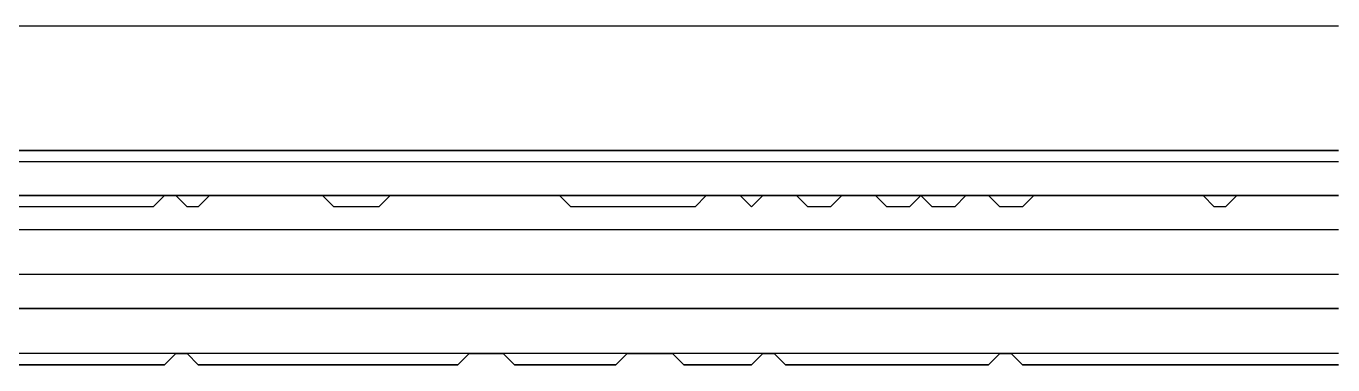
# Model space of a CAD drawing. Header units: metres. Extents: x 61 to 947, y 23 to 655.
# Drawn here: x 607.8 to 723.5, y 357 to 387 of the extents above; entities that cross this region are included whole.
import ezdxf

# ---------------------------------------------------------------- set-up
doc = ezdxf.new("R2010")
doc.units = ezdxf.units.M

msp = doc.modelspace()

# ---------------------------------------------------------------- linework, layer by layer
for points in [[(724, 387, 0), (723, 387, 0), (722, 387, 0), (721, 387, 0), (720, 387, 0), (719, 387, 0), (718, 387, 0), (717, 387, 0), (716, 387, 0), (715, 387, 0), (714, 387, 0), (713, 387, 0), (712, 387, 0), (711, 387, 0), (710, 387, 0), (709, 387, 0), (708, 387, 0), (707, 387, 0), (706, 387, 0), (705, 387, 0), (704, 387, 0), (703, 387, 0), (702, 387, 0), (701, 387, 0), (700, 387, 0), (699, 387, 0), (698, 387, 0), (697, 387, 0), (696, 387, 0), (695, 387, 0), (694, 387, 0), (693, 387, 0), (692, 387, 0), (691, 387, 0), (690, 387, 0), (689, 387, 0), (688, 387, 0), (687, 387, 0), (686, 387, 0), (685, 387, 0), (684, 387, 0), (683, 387, 0), (682, 387, 0), (681, 387, 0), (680, 387, 0), (679, 387, 0), (678, 387, 0), (677, 387, 0), (676, 387, 0), (675, 387, 0), (674, 387, 0), (673, 387, 0), (672, 387, 0), (671, 387, 0), (670, 387, 0), (669, 387, 0), (668, 387, 0), (667, 387, 0), (666, 387, 0), (665, 387, 0), (664, 387, 0), (663, 387, 0), (662, 387, 0), (661, 387, 0), (660, 387, 0), (659, 387, 0), (658, 387, 0), (657, 387, 0), (656, 387, 0), (655, 387, 0), (654, 387, 0), (653, 387, 0), (652, 387, 0), (651, 387, 0), (650, 387, 0), (649, 387, 0), (648, 387, 0), (647, 387, 0), (646, 387, 0), (645, 387, 0), (644, 387, 0), (643, 387, 0), (642, 387, 0), (641, 387, 0), (640, 387, 0), (639, 387, 0), (638, 387, 0), (637, 387, 0), (636, 387, 0), (635, 387, 0), (634, 387, 0), (633, 387, 0), (632, 387, 0), (631, 387, 0), (630, 387, 0), (629, 387, 0), (628, 387, 0), (627, 387, 0), (626, 387, 0), (625, 387, 0), (624, 387, 0), (623, 387, 0), (622, 387, 0), (621, 387, 0), (620, 387, 0), (619, 387, 0), (618, 387, 0), (617, 387, 0), (616, 387, 0), (615, 387, 0), (614, 387, 0), (613, 387, 0), (612, 387, 0), (611, 387, 0), (610, 387, 0), (609, 387, 0), (608, 387, 0), (607, 387, 0)], [(607, 375, 0), (608, 375, 0), (609, 375, 0), (610, 375, 0), (611, 375, 0), (612, 375, 0), (613, 375, 0), (614, 375, 0), (615, 375, 0), (616, 375, 0), (617, 375, 0), (618, 375, 0), (619, 375, 0), (620, 375, 0), (621, 375, 0), (622, 375, 0), (623, 375, 0), (624, 375, 0), (625, 375, 0), (626, 375, 0), (627, 375, 0), (628, 375, 0), (629, 375, 0), (630, 375, 0), (631, 375, 0), (632, 375, 0), (633, 375, 0), (634, 375, 0), (635, 375, 0), (636, 375, 0), (637, 375, 0), (638, 375, 0), (639, 375, 0), (640, 375, 0), (641, 375, 0), (642, 375, 0), (643, 375, 0), (644, 375, 0), (645, 375, 0), (646, 375, 0), (647, 375, 0), (648, 375, 0), (649, 375, 0), (650, 375, 0), (651, 375, 0), (652, 375, 0), (653, 375, 0), (654, 375, 0), (655, 375, 0), (656, 375, 0), (657, 375, 0), (658, 375, 0), (659, 375, 0), (660, 375, 0), (661, 375, 0), (662, 375, 0), (663, 375, 0), (664, 375, 0), (665, 375, 0), (666, 375, 0), (667, 375, 0), (668, 375, 0), (669, 375, 0), (670, 375, 0), (671, 375, 0), (672, 375, 0), (673, 375, 0), (674, 375, 0), (675, 375, 0), (676, 375, 0), (677, 375, 0), (678, 375, 0), (679, 375, 0), (680, 375, 0), (681, 375, 0), (682, 375, 0), (683, 375, 0), (684, 375, 0), (685, 375, 0), (686, 375, 0), (687, 375, 0), (688, 375, 0), (689, 375, 0), (690, 375, 0), (691, 375, 0), (692, 375, 0), (693, 375, 0), (694, 375, 0), (695, 375, 0), (696, 375, 0), (697, 375, 0), (698, 375, 0), (699, 375, 0), (700, 375, 0), (701, 375, 0), (702, 375, 0), (703, 375, 0), (704, 375, 0), (705, 375, 0), (706, 375, 0), (707, 375, 0), (708, 375, 0), (709, 375, 0), (710, 375, 0), (711, 375, 0), (712, 375, 0), (713, 375, 0), (714, 375, 0), (715, 375, 0), (716, 375, 0), (717, 375, 0), (718, 375, 0), (719, 375, 0), (720, 375, 0), (721, 375, 0), (722, 375, 0), (723, 375, 0), (724, 375, 0)], [(724, 372, 0), (723, 372, 0), (722, 372, 0), (721, 372, 0), (720, 372, 0), (719, 372, 0), (718, 372, 0), (717, 372, 0), (716, 372, 0), (715, 372, 0), (714, 371, 0), (713, 371, 0), (712, 372, 0), (711, 372, 0), (710, 372, 0), (709, 372, 0), (708, 372, 0), (707, 372, 0), (706, 372, 0), (705, 372, 0), (704, 372, 0), (703, 372, 0), (702, 372, 0), (701, 372, 0), (700, 372, 0), (699, 372, 0), (698, 372, 0), (697, 372, 0), (696, 371, 0), (695, 371, 0), (694, 371, 0), (693, 372, 0), (692, 372, 0), (691, 372, 0), (690, 371, 0), (689, 371, 0), (688, 371, 0), (687, 372, 0), (686, 371, 0), (685, 371, 0), (684, 371, 0), (683, 372, 0), (682, 372, 0), (681, 372, 0), (680, 372, 0), (679, 371, 0), (678, 371, 0), (677, 371, 0), (676, 372, 0), (675, 372, 0), (674, 372, 0), (673, 372, 0), (672, 371, 0), (671, 372, 0), (670, 372, 0), (669, 372, 0), (668, 372, 0), (667, 371, 0), (666, 371, 0), (665, 371, 0), (664, 371, 0), (663, 371, 0), (662, 371, 0), (661, 371, 0), (660, 371, 0), (659, 371, 0), (658, 371, 0), (657, 371, 0), (656, 371, 0), (655, 372, 0), (654, 372, 0), (653, 372, 0), (652, 372, 0), (651, 372, 0), (650, 372, 0), (649, 372, 0), (648, 372, 0), (647, 372, 0), (646, 372, 0), (645, 372, 0), (644, 372, 0), (643, 372, 0), (642, 372, 0), (641, 372, 0), (640, 372, 0), (639, 371, 0), (638, 371, 0), (637, 371, 0), (636, 371, 0), (635, 371, 0), (634, 372, 0), (633, 372, 0), (632, 372, 0), (631, 372, 0), (630, 372, 0), (629, 372, 0), (628, 372, 0), (627, 372, 0), (626, 372, 0), (625, 372, 0), (624, 372, 0), (623, 371, 0), (622, 371, 0), (621, 372, 0), (620, 372, 0), (619, 371, 0), (618, 371, 0), (617, 371, 0), (616, 371, 0), (615, 371, 0), (614, 371, 0), (613, 371, 0), (612, 371, 0), (611, 371, 0), (610, 371, 0), (609, 371, 0), (608, 371, 0), (607, 371, 0)], [(607, 369, 0), (608, 369, 0), (609, 369, 0), (610, 369, 0), (611, 369, 0), (612, 369, 0), (613, 369, 0), (614, 369, 0), (615, 369, 0), (616, 369, 0), (617, 369, 0), (618, 369, 0), (619, 369, 0), (620, 369, 0), (621, 369, 0), (622, 369, 0), (623, 369, 0), (624, 369, 0), (625, 369, 0), (626, 369, 0), (627, 369, 0), (628, 369, 0), (629, 369, 0), (630, 369, 0), (631, 369, 0), (632, 369, 0), (633, 369, 0), (634, 369, 0), (635, 369, 0), (636, 369, 0), (637, 369, 0), (638, 369, 0), (639, 369, 0), (640, 369, 0), (641, 369, 0), (642, 369, 0), (643, 369, 0), (644, 369, 0), (645, 369, 0), (646, 369, 0), (647, 369, 0), (648, 369, 0), (649, 369, 0), (650, 369, 0), (651, 369, 0), (652, 369, 0), (653, 369, 0), (654, 369, 0), (655, 369, 0), (656, 369, 0), (657, 369, 0), (658, 369, 0), (659, 369, 0), (660, 369, 0), (661, 369, 0), (662, 369, 0), (663, 369, 0), (664, 369, 0), (665, 369, 0), (666, 369, 0), (667, 369, 0), (668, 369, 0), (669, 369, 0), (670, 369, 0), (671, 369, 0), (672, 369, 0), (673, 369, 0), (674, 369, 0), (675, 369, 0), (676, 369, 0), (677, 369, 0), (678, 369, 0), (679, 369, 0), (680, 369, 0), (681, 369, 0), (682, 369, 0), (683, 369, 0), (684, 369, 0), (685, 369, 0), (686, 369, 0), (687, 369, 0), (688, 369, 0), (689, 369, 0), (690, 369, 0), (691, 369, 0), (692, 369, 0), (693, 369, 0), (694, 369, 0), (695, 369, 0), (696, 369, 0), (697, 369, 0), (698, 369, 0), (699, 369, 0), (700, 369, 0), (701, 369, 0), (702, 369, 0), (703, 369, 0), (704, 369, 0), (705, 369, 0), (706, 369, 0), (707, 369, 0), (708, 369, 0), (709, 369, 0), (710, 369, 0), (711, 369, 0), (712, 369, 0), (713, 369, 0), (714, 369, 0), (715, 369, 0), (716, 369, 0), (717, 369, 0), (718, 369, 0), (719, 369, 0), (720, 369, 0), (721, 369, 0), (722, 369, 0), (723, 369, 0), (724, 369, 0)], [(724, 365, 0), (723, 365, 0), (722, 365, 0), (721, 365, 0), (720, 365, 0), (719, 365, 0), (718, 365, 0), (717, 365, 0), (716, 365, 0), (715, 365, 0), (714, 365, 0), (713, 365, 0), (712, 365, 0), (711, 365, 0), (710, 365, 0), (709, 365, 0), (708, 365, 0), (707, 365, 0), (706, 365, 0), (705, 365, 0), (704, 365, 0), (703, 365, 0), (702, 365, 0), (701, 365, 0), (700, 365, 0), (699, 365, 0), (698, 365, 0), (697, 365, 0), (696, 365, 0), (695, 365, 0), (694, 365, 0), (693, 365, 0), (692, 365, 0), (691, 365, 0), (690, 365, 0), (689, 365, 0), (688, 365, 0), (687, 365, 0), (686, 365, 0), (685, 365, 0), (684, 365, 0), (683, 365, 0), (682, 365, 0), (681, 365, 0), (680, 365, 0), (679, 365, 0), (678, 365, 0), (677, 365, 0), (676, 365, 0), (675, 365, 0), (674, 365, 0), (673, 365, 0), (672, 365, 0), (671, 365, 0), (670, 365, 0), (669, 365, 0), (668, 365, 0), (667, 365, 0), (666, 365, 0), (665, 365, 0), (664, 365, 0), (663, 365, 0), (662, 365, 0), (661, 365, 0), (660, 365, 0), (659, 365, 0), (658, 365, 0), (657, 365, 0), (656, 365, 0), (655, 365, 0), (654, 365, 0), (653, 365, 0), (652, 365, 0), (651, 365, 0), (650, 365, 0), (649, 365, 0), (648, 365, 0), (647, 365, 0), (646, 365, 0), (645, 365, 0), (644, 365, 0), (643, 365, 0), (642, 365, 0), (641, 365, 0), (640, 365, 0), (639, 365, 0), (638, 365, 0), (637, 365, 0), (636, 365, 0), (635, 365, 0), (634, 365, 0), (633, 365, 0), (632, 365, 0), (631, 365, 0), (630, 365, 0), (629, 365, 0), (628, 365, 0), (627, 365, 0), (626, 365, 0), (625, 365, 0), (624, 365, 0), (623, 365, 0), (622, 365, 0), (621, 365, 0), (620, 365, 0), (619, 365, 0), (618, 365, 0), (617, 365, 0), (616, 365, 0), (615, 365, 0), (614, 365, 0), (613, 365, 0), (612, 365, 0), (611, 365, 0), (610, 365, 0), (609, 365, 0), (608, 365, 0), (607, 365, 0)], [(607, 362, 0), (608, 362, 0), (609, 362, 0), (610, 362, 0), (611, 362, 0), (612, 362, 0), (613, 362, 0), (614, 362, 0), (615, 362, 0), (616, 362, 0), (617, 362, 0), (618, 362, 0), (619, 362, 0), (620, 362, 0), (621, 362, 0), (622, 362, 0), (623, 362, 0), (624, 362, 0), (625, 362, 0), (626, 362, 0), (627, 362, 0), (628, 362, 0), (629, 362, 0), (630, 362, 0), (631, 362, 0), (632, 362, 0), (633, 362, 0), (634, 362, 0), (635, 362, 0), (636, 362, 0), (637, 362, 0), (638, 362, 0), (639, 362, 0), (640, 362, 0), (641, 362, 0), (642, 362, 0), (643, 362, 0), (644, 362, 0), (645, 362, 0), (646, 362, 0), (647, 362, 0), (648, 362, 0), (649, 362, 0), (650, 362, 0), (651, 362, 0), (652, 362, 0), (653, 362, 0), (654, 362, 0), (655, 362, 0), (656, 362, 0), (657, 362, 0), (658, 362, 0), (659, 362, 0), (660, 362, 0), (661, 362, 0), (662, 362, 0), (663, 362, 0), (664, 362, 0), (665, 362, 0), (666, 362, 0), (667, 362, 0), (668, 362, 0), (669, 362, 0), (670, 362, 0), (671, 362, 0), (672, 362, 0), (673, 362, 0), (674, 362, 0), (675, 362, 0), (676, 362, 0), (677, 362, 0), (678, 362, 0), (679, 362, 0), (680, 362, 0), (681, 362, 0), (682, 362, 0), (683, 362, 0), (684, 362, 0), (685, 362, 0), (686, 362, 0), (687, 362, 0), (688, 362, 0), (689, 362, 0), (690, 362, 0), (691, 362, 0), (692, 362, 0), (693, 362, 0), (694, 362, 0), (695, 362, 0), (696, 362, 0), (697, 362, 0), (698, 362, 0), (699, 362, 0), (700, 362, 0), (701, 362, 0), (702, 362, 0), (703, 362, 0), (704, 362, 0), (705, 362, 0), (706, 362, 0), (707, 362, 0), (708, 362, 0), (709, 362, 0), (710, 362, 0), (711, 362, 0), (712, 362, 0), (713, 362, 0), (714, 362, 0), (715, 362, 0), (716, 362, 0), (717, 362, 0), (718, 362, 0), (719, 362, 0), (720, 362, 0), (721, 362, 0), (722, 362, 0), (723, 362, 0), (724, 362, 0)], [(724, 358, 0), (723, 358, 0), (722, 358, 0), (721, 358, 0), (720, 358, 0), (719, 358, 0), (718, 358, 0), (717, 358, 0), (716, 358, 0), (715, 358, 0), (714, 358, 0), (713, 358, 0), (712, 358, 0), (711, 358, 0), (710, 358, 0), (709, 358, 0), (708, 358, 0), (707, 358, 0), (706, 358, 0), (705, 358, 0), (704, 358, 0), (703, 358, 0), (702, 358, 0), (701, 358, 0), (700, 358, 0), (699, 358, 0), (698, 358, 0), (697, 358, 0), (696, 358, 0), (695, 358, 0), (694, 358, 0), (693, 358, 0), (692, 358, 0), (691, 358, 0), (690, 358, 0), (689, 358, 0), (688, 358, 0), (687, 358, 0), (686, 358, 0), (685, 358, 0), (684, 358, 0), (683, 358, 0), (682, 358, 0), (681, 358, 0), (680, 358, 0), (679, 358, 0), (678, 358, 0), (677, 358, 0), (676, 358, 0), (675, 358, 0), (674, 358, 0), (673, 358, 0), (672, 358, 0), (671, 358, 0), (670, 358, 0), (669, 358, 0), (668, 358, 0), (667, 358, 0), (666, 358, 0), (665, 358, 0), (664, 358, 0), (663, 358, 0), (662, 358, 0), (661, 358, 0), (660, 358, 0), (659, 358, 0), (658, 358, 0), (657, 358, 0), (656, 358, 0), (655, 358, 0), (654, 358, 0), (653, 358, 0), (652, 358, 0), (651, 358, 0), (650, 358, 0), (649, 358, 0), (648, 358, 0), (647, 358, 0), (646, 358, 0), (645, 358, 0), (644, 358, 0), (643, 358, 0), (642, 358, 0), (641, 358, 0), (640, 358, 0), (639, 358, 0), (638, 358, 0), (637, 358, 0), (636, 358, 0), (635, 358, 0), (634, 358, 0), (633, 358, 0), (632, 358, 0), (631, 358, 0), (630, 358, 0), (629, 358, 0), (628, 358, 0), (627, 358, 0), (626, 358, 0), (625, 358, 0), (624, 358, 0), (623, 358, 0), (622, 358, 0), (621, 358, 0), (620, 358, 0), (619, 358, 0), (618, 358, 0), (617, 358, 0), (616, 358, 0), (615, 358, 0), (614, 358, 0), (613, 358, 0), (612, 358, 0), (611, 358, 0), (610, 358, 0), (609, 358, 0), (608, 358, 0), (607, 358, 0)]]:
    msp.add_polyline3d(points)
at = {"layer": '1'}
for points in [[(724, 387, 0), (723, 387, 0), (722, 387, 0), (721, 387, 0), (720, 387, 0), (719, 387, 0), (718, 387, 0), (717, 387, 0), (716, 387, 0), (715, 387, 0), (714, 387, 0), (713, 387, 0), (712, 387, 0), (711, 387, 0), (710, 387, 0), (709, 387, 0), (708, 387, 0), (707, 387, 0), (706, 387, 0), (705, 387, 0), (704, 387, 0), (703, 387, 0), (702, 387, 0), (701, 387, 0), (700, 387, 0), (699, 387, 0), (698, 387, 0), (697, 387, 0), (696, 387, 0), (695, 387, 0), (694, 387, 0), (693, 387, 0), (692, 387, 0), (691, 387, 0), (690, 387, 0), (689, 387, 0), (688, 387, 0), (687, 387, 0), (686, 387, 0), (685, 387, 0), (684, 387, 0), (683, 387, 0), (682, 387, 0), (681, 387, 0), (680, 387, 0), (679, 387, 0), (678, 387, 0), (677, 387, 0), (676, 387, 0), (675, 387, 0), (674, 387, 0), (673, 387, 0), (672, 387, 0), (671, 387, 0), (670, 387, 0), (669, 387, 0), (668, 387, 0), (667, 387, 0), (666, 387, 0), (665, 387, 0), (664, 387, 0), (663, 387, 0), (662, 387, 0), (661, 387, 0), (660, 387, 0), (659, 387, 0), (658, 387, 0), (657, 387, 0), (656, 387, 0), (655, 387, 0), (654, 387, 0), (653, 387, 0), (652, 387, 0), (651, 387, 0), (650, 387, 0), (649, 387, 0), (648, 387, 0), (647, 387, 0), (646, 387, 0), (645, 387, 0), (644, 387, 0), (643, 387, 0), (642, 387, 0), (641, 387, 0), (640, 387, 0), (639, 387, 0), (638, 387, 0), (637, 387, 0), (636, 387, 0), (635, 387, 0), (634, 387, 0), (633, 387, 0), (632, 387, 0), (631, 387, 0), (630, 387, 0), (629, 387, 0), (628, 387, 0), (627, 387, 0), (626, 387, 0), (625, 387, 0), (624, 387, 0), (623, 387, 0), (622, 387, 0), (621, 387, 0), (620, 387, 0), (619, 387, 0), (618, 387, 0), (617, 387, 0), (616, 387, 0), (615, 387, 0), (614, 387, 0), (613, 387, 0), (612, 387, 0), (611, 387, 0), (610, 387, 0), (609, 387, 0), (608, 387, 0), (607, 387, 0)], [(724, 376, 0), (723, 376, 0), (722, 376, 0), (721, 376, 0), (720, 376, 0), (719, 376, 0), (718, 376, 0), (717, 376, 0), (716, 376, 0), (715, 376, 0), (714, 376, 0), (713, 376, 0), (712, 376, 0), (711, 376, 0), (710, 376, 0), (709, 376, 0), (708, 376, 0), (707, 376, 0), (706, 376, 0), (705, 376, 0), (704, 376, 0), (703, 376, 0), (702, 376, 0), (701, 376, 0), (700, 376, 0), (699, 376, 0), (698, 376, 0), (697, 376, 0), (696, 376, 0), (695, 376, 0), (694, 376, 0), (693, 376, 0), (692, 376, 0), (691, 376, 0), (690, 376, 0), (689, 376, 0), (688, 376, 0), (687, 376, 0), (686, 376, 0), (685, 376, 0), (684, 376, 0), (683, 376, 0), (682, 376, 0), (681, 376, 0), (680, 376, 0), (679, 376, 0), (678, 376, 0), (677, 376, 0), (676, 376, 0), (675, 376, 0), (674, 376, 0), (673, 376, 0), (672, 376, 0), (671, 376, 0), (670, 376, 0), (669, 376, 0), (668, 376, 0), (667, 376, 0), (666, 376, 0), (665, 376, 0), (664, 376, 0), (663, 376, 0), (662, 376, 0), (661, 376, 0), (660, 376, 0), (659, 376, 0), (658, 376, 0), (657, 376, 0), (656, 376, 0), (655, 376, 0), (654, 376, 0), (653, 376, 0), (652, 376, 0), (651, 376, 0), (650, 376, 0), (649, 376, 0), (648, 376, 0), (647, 376, 0), (646, 376, 0), (645, 376, 0), (644, 376, 0), (643, 376, 0), (642, 376, 0), (641, 376, 0), (640, 376, 0), (639, 376, 0), (638, 376, 0), (637, 376, 0), (636, 376, 0), (635, 376, 0), (634, 376, 0), (633, 376, 0), (632, 376, 0), (631, 376, 0), (630, 376, 0), (629, 376, 0), (628, 376, 0), (627, 376, 0), (626, 376, 0), (625, 376, 0), (624, 376, 0), (623, 376, 0), (622, 376, 0), (621, 376, 0), (620, 376, 0), (619, 376, 0), (618, 376, 0), (617, 376, 0), (616, 376, 0), (615, 376, 0), (614, 376, 0), (613, 376, 0), (612, 376, 0), (611, 376, 0), (610, 376, 0), (609, 376, 0), (608, 376, 0), (607, 376, 0)], [(607, 376, 0), (608, 376, 0), (609, 376, 0), (610, 376, 0), (611, 376, 0), (612, 376, 0), (613, 376, 0), (614, 376, 0), (615, 376, 0), (616, 376, 0), (617, 376, 0), (618, 376, 0), (619, 376, 0), (620, 376, 0), (621, 376, 0), (622, 376, 0), (623, 376, 0), (624, 376, 0), (625, 376, 0), (626, 376, 0), (627, 376, 0), (628, 376, 0), (629, 376, 0), (630, 376, 0), (631, 376, 0), (632, 376, 0), (633, 376, 0), (634, 376, 0), (635, 376, 0), (636, 376, 0), (637, 376, 0), (638, 376, 0), (639, 376, 0), (640, 376, 0), (641, 376, 0), (642, 376, 0), (643, 376, 0), (644, 376, 0), (645, 376, 0), (646, 376, 0), (647, 376, 0), (648, 376, 0), (649, 376, 0), (650, 376, 0), (651, 376, 0), (652, 376, 0), (653, 376, 0), (654, 376, 0), (655, 376, 0), (656, 376, 0), (657, 376, 0), (658, 376, 0), (659, 376, 0), (660, 376, 0), (661, 376, 0), (662, 376, 0), (663, 376, 0), (664, 376, 0), (665, 376, 0), (666, 376, 0), (667, 376, 0), (668, 376, 0), (669, 376, 0), (670, 376, 0), (671, 376, 0), (672, 376, 0), (673, 376, 0), (674, 376, 0), (675, 376, 0), (676, 376, 0), (677, 376, 0), (678, 376, 0), (679, 376, 0), (680, 376, 0), (681, 376, 0), (682, 376, 0), (683, 376, 0), (684, 376, 0), (685, 376, 0), (686, 376, 0), (687, 376, 0), (688, 376, 0), (689, 376, 0), (690, 376, 0), (691, 376, 0), (692, 376, 0), (693, 376, 0), (694, 376, 0), (695, 376, 0), (696, 376, 0), (697, 376, 0), (698, 376, 0), (699, 376, 0), (700, 376, 0), (701, 376, 0), (702, 376, 0), (703, 376, 0), (704, 376, 0), (705, 376, 0), (706, 376, 0), (707, 376, 0), (708, 376, 0), (709, 376, 0), (710, 376, 0), (711, 376, 0), (712, 376, 0), (713, 376, 0), (714, 376, 0), (715, 376, 0), (716, 376, 0), (717, 376, 0), (718, 376, 0), (719, 376, 0), (720, 376, 0), (721, 376, 0), (722, 376, 0), (723, 376, 0), (724, 376, 0)], [(724, 372, 0), (723, 372, 0), (722, 372, 0), (721, 372, 0), (720, 372, 0), (719, 372, 0), (718, 372, 0), (717, 372, 0), (716, 372, 0), (715, 372, 0), (714, 372, 0), (713, 372, 0), (712, 372, 0), (711, 372, 0), (710, 372, 0), (709, 372, 0), (708, 372, 0), (707, 372, 0), (706, 372, 0), (705, 372, 0), (704, 372, 0), (703, 372, 0), (702, 372, 0), (701, 372, 0), (700, 372, 0), (699, 372, 0), (698, 372, 0), (697, 372, 0), (696, 372, 0), (695, 372, 0), (694, 372, 0), (693, 372, 0), (692, 372, 0), (691, 372, 0), (690, 372, 0), (689, 372, 0), (688, 372, 0), (687, 372, 0), (686, 372, 0), (685, 372, 0), (684, 372, 0), (683, 372, 0), (682, 372, 0), (681, 372, 0), (680, 372, 0), (679, 372, 0), (678, 372, 0), (677, 372, 0), (676, 372, 0), (675, 372, 0), (674, 372, 0), (673, 372, 0), (672, 372, 0), (671, 372, 0), (670, 372, 0), (669, 372, 0), (668, 372, 0), (667, 372, 0), (666, 372, 0), (665, 372, 0), (664, 372, 0), (663, 372, 0), (662, 372, 0), (661, 372, 0), (660, 372, 0), (659, 372, 0), (658, 372, 0), (657, 372, 0), (656, 372, 0), (655, 372, 0), (654, 372, 0), (653, 372, 0), (652, 372, 0), (651, 372, 0), (650, 372, 0), (649, 372, 0), (648, 372, 0), (647, 372, 0), (646, 372, 0), (645, 372, 0), (644, 372, 0), (643, 372, 0), (642, 372, 0), (641, 372, 0), (640, 372, 0), (639, 372, 0), (638, 372, 0), (637, 372, 0), (636, 372, 0), (635, 372, 0), (634, 372, 0), (633, 372, 0), (632, 372, 0), (631, 372, 0), (630, 372, 0), (629, 372, 0), (628, 372, 0), (627, 372, 0), (626, 372, 0), (625, 372, 0), (624, 372, 0), (623, 372, 0), (622, 372, 0), (621, 372, 0), (620, 372, 0), (619, 372, 0), (618, 372, 0), (617, 372, 0), (616, 372, 0), (615, 372, 0), (614, 372, 0), (613, 372, 0), (612, 372, 0), (611, 372, 0), (610, 372, 0), (609, 372, 0), (608, 372, 0), (607, 372, 0)], [(607, 372, 0), (608, 372, 0), (609, 372, 0), (610, 372, 0), (611, 372, 0), (612, 372, 0), (613, 372, 0), (614, 372, 0), (615, 372, 0), (616, 372, 0), (617, 372, 0), (618, 372, 0), (619, 372, 0), (620, 372, 0), (621, 372, 0), (622, 372, 0), (623, 372, 0), (624, 372, 0), (625, 372, 0), (626, 372, 0), (627, 372, 0), (628, 372, 0), (629, 372, 0), (630, 372, 0), (631, 372, 0), (632, 372, 0), (633, 372, 0), (634, 372, 0), (635, 372, 0), (636, 372, 0), (637, 372, 0), (638, 372, 0), (639, 372, 0), (640, 372, 0), (641, 372, 0), (642, 372, 0), (643, 372, 0), (644, 372, 0), (645, 372, 0), (646, 372, 0), (647, 372, 0), (648, 372, 0), (649, 372, 0), (650, 372, 0), (651, 372, 0), (652, 372, 0), (653, 372, 0), (654, 372, 0), (655, 372, 0), (656, 372, 0), (657, 372, 0), (658, 372, 0), (659, 372, 0), (660, 372, 0), (661, 372, 0), (662, 372, 0), (663, 372, 0), (664, 372, 0), (665, 372, 0), (666, 372, 0), (667, 372, 0), (668, 372, 0), (669, 372, 0), (670, 372, 0), (671, 372, 0), (672, 372, 0), (673, 372, 0), (674, 372, 0), (675, 372, 0), (676, 372, 0), (677, 372, 0), (678, 372, 0), (679, 372, 0), (680, 372, 0), (681, 372, 0), (682, 372, 0), (683, 372, 0), (684, 372, 0), (685, 372, 0), (686, 372, 0), (687, 372, 0), (688, 372, 0), (689, 372, 0), (690, 372, 0), (691, 372, 0), (692, 372, 0), (693, 372, 0), (694, 372, 0), (695, 372, 0), (696, 372, 0), (697, 372, 0), (698, 372, 0), (699, 372, 0), (700, 372, 0), (701, 372, 0), (702, 372, 0), (703, 372, 0), (704, 372, 0), (705, 372, 0), (706, 372, 0), (707, 372, 0), (708, 372, 0), (709, 372, 0), (710, 372, 0), (711, 372, 0), (712, 372, 0), (713, 372, 0), (714, 372, 0), (715, 372, 0), (716, 372, 0), (717, 372, 0), (718, 372, 0), (719, 372, 0), (720, 372, 0), (721, 372, 0), (722, 372, 0), (723, 372, 0), (724, 372, 0)], [(607, 369, 0), (608, 369, 0), (609, 369, 0), (610, 369, 0), (611, 369, 0), (612, 369, 0), (613, 369, 0), (614, 369, 0), (615, 369, 0), (616, 369, 0), (617, 369, 0), (618, 369, 0), (619, 369, 0), (620, 369, 0), (621, 369, 0), (622, 369, 0), (623, 369, 0), (624, 369, 0), (625, 369, 0), (626, 369, 0), (627, 369, 0), (628, 369, 0), (629, 369, 0), (630, 369, 0), (631, 369, 0), (632, 369, 0), (633, 369, 0), (634, 369, 0), (635, 369, 0), (636, 369, 0), (637, 369, 0), (638, 369, 0), (639, 369, 0), (640, 369, 0), (641, 369, 0), (642, 369, 0), (643, 369, 0), (644, 369, 0), (645, 369, 0), (646, 369, 0), (647, 369, 0), (648, 369, 0), (649, 369, 0), (650, 369, 0), (651, 369, 0), (652, 369, 0), (653, 369, 0), (654, 369, 0), (655, 369, 0), (656, 369, 0), (657, 369, 0), (658, 369, 0), (659, 369, 0), (660, 369, 0), (661, 369, 0), (662, 369, 0), (663, 369, 0), (664, 369, 0), (665, 369, 0), (666, 369, 0), (667, 369, 0), (668, 369, 0), (669, 369, 0), (670, 369, 0), (671, 369, 0), (672, 369, 0), (673, 369, 0), (674, 369, 0), (675, 369, 0), (676, 369, 0), (677, 369, 0), (678, 369, 0), (679, 369, 0), (680, 369, 0), (681, 369, 0), (682, 369, 0), (683, 369, 0), (684, 369, 0), (685, 369, 0), (686, 369, 0), (687, 369, 0), (688, 369, 0), (689, 369, 0), (690, 369, 0), (691, 369, 0), (692, 369, 0), (693, 369, 0), (694, 369, 0), (695, 369, 0), (696, 369, 0), (697, 369, 0), (698, 369, 0), (699, 369, 0), (700, 369, 0), (701, 369, 0), (702, 369, 0), (703, 369, 0), (704, 369, 0), (705, 369, 0), (706, 369, 0), (707, 369, 0), (708, 369, 0), (709, 369, 0), (710, 369, 0), (711, 369, 0), (712, 369, 0), (713, 369, 0), (714, 369, 0), (715, 369, 0), (716, 369, 0), (717, 369, 0), (718, 369, 0), (719, 369, 0), (720, 369, 0), (721, 369, 0), (722, 369, 0), (723, 369, 0), (724, 369, 0)], [(724, 365, 0), (723, 365, 0), (722, 365, 0), (721, 365, 0), (720, 365, 0), (719, 365, 0), (718, 365, 0), (717, 365, 0), (716, 365, 0), (715, 365, 0), (714, 365, 0), (713, 365, 0), (712, 365, 0), (711, 365, 0), (710, 365, 0), (709, 365, 0), (708, 365, 0), (707, 365, 0), (706, 365, 0), (705, 365, 0), (704, 365, 0), (703, 365, 0), (702, 365, 0), (701, 365, 0), (700, 365, 0), (699, 365, 0), (698, 365, 0), (697, 365, 0), (696, 365, 0), (695, 365, 0), (694, 365, 0), (693, 365, 0), (692, 365, 0), (691, 365, 0), (690, 365, 0), (689, 365, 0), (688, 365, 0), (687, 365, 0), (686, 365, 0), (685, 365, 0), (684, 365, 0), (683, 365, 0), (682, 365, 0), (681, 365, 0), (680, 365, 0), (679, 365, 0), (678, 365, 0), (677, 365, 0), (676, 365, 0), (675, 365, 0), (674, 365, 0), (673, 365, 0), (672, 365, 0), (671, 365, 0), (670, 365, 0), (669, 365, 0), (668, 365, 0), (667, 365, 0), (666, 365, 0), (665, 365, 0), (664, 365, 0), (663, 365, 0), (662, 365, 0), (661, 365, 0), (660, 365, 0), (659, 365, 0), (658, 365, 0), (657, 365, 0), (656, 365, 0), (655, 365, 0), (654, 365, 0), (653, 365, 0), (652, 365, 0), (651, 365, 0), (650, 365, 0), (649, 365, 0), (648, 365, 0), (647, 365, 0), (646, 365, 0), (645, 365, 0), (644, 365, 0), (643, 365, 0), (642, 365, 0), (641, 365, 0), (640, 365, 0), (639, 365, 0), (638, 365, 0), (637, 365, 0), (636, 365, 0), (635, 365, 0), (634, 365, 0), (633, 365, 0), (632, 365, 0), (631, 365, 0), (630, 365, 0), (629, 365, 0), (628, 365, 0), (627, 365, 0), (626, 365, 0), (625, 365, 0), (624, 365, 0), (623, 365, 0), (622, 365, 0), (621, 365, 0), (620, 365, 0), (619, 365, 0), (618, 365, 0), (617, 365, 0), (616, 365, 0), (615, 365, 0), (614, 365, 0), (613, 365, 0), (612, 365, 0), (611, 365, 0), (610, 365, 0), (609, 365, 0), (608, 365, 0), (607, 365, 0)], [(724, 362, 0), (723, 362, 0), (722, 362, 0), (721, 362, 0), (720, 362, 0), (719, 362, 0), (718, 362, 0), (717, 362, 0), (716, 362, 0), (715, 362, 0), (714, 362, 0), (713, 362, 0), (712, 362, 0), (711, 362, 0), (710, 362, 0), (709, 362, 0), (708, 362, 0), (707, 362, 0), (706, 362, 0), (705, 362, 0), (704, 362, 0), (703, 362, 0), (702, 362, 0), (701, 362, 0), (700, 362, 0), (699, 362, 0), (698, 362, 0), (697, 362, 0), (696, 362, 0), (695, 362, 0), (694, 362, 0), (693, 362, 0), (692, 362, 0), (691, 362, 0), (690, 362, 0), (689, 362, 0), (688, 362, 0), (687, 362, 0), (686, 362, 0), (685, 362, 0), (684, 362, 0), (683, 362, 0), (682, 362, 0), (681, 362, 0), (680, 362, 0), (679, 362, 0), (678, 362, 0), (677, 362, 0), (676, 362, 0), (675, 362, 0), (674, 362, 0), (673, 362, 0), (672, 362, 0), (671, 362, 0), (670, 362, 0), (669, 362, 0), (668, 362, 0), (667, 362, 0), (666, 362, 0), (665, 362, 0), (664, 362, 0), (663, 362, 0), (662, 362, 0), (661, 362, 0), (660, 362, 0), (659, 362, 0), (658, 362, 0), (657, 362, 0), (656, 362, 0), (655, 362, 0), (654, 362, 0), (653, 362, 0), (652, 362, 0), (651, 362, 0), (650, 362, 0), (649, 362, 0), (648, 362, 0), (647, 362, 0), (646, 362, 0), (645, 362, 0), (644, 362, 0), (643, 362, 0), (642, 362, 0), (641, 362, 0), (640, 362, 0), (639, 362, 0), (638, 362, 0), (637, 362, 0), (636, 362, 0), (635, 362, 0), (634, 362, 0), (633, 362, 0), (632, 362, 0), (631, 362, 0), (630, 362, 0), (629, 362, 0), (628, 362, 0), (627, 362, 0), (626, 362, 0), (625, 362, 0), (624, 362, 0), (623, 362, 0), (622, 362, 0), (621, 362, 0), (620, 362, 0), (619, 362, 0), (618, 362, 0), (617, 362, 0), (616, 362, 0), (615, 362, 0), (614, 362, 0), (613, 362, 0), (612, 362, 0), (611, 362, 0), (610, 362, 0), (609, 362, 0), (608, 362, 0), (607, 362, 0)], [(607, 362, 0), (608, 362, 0), (609, 362, 0), (610, 362, 0), (611, 362, 0), (612, 362, 0), (613, 362, 0), (614, 362, 0), (615, 362, 0), (616, 362, 0), (617, 362, 0), (618, 362, 0), (619, 362, 0), (620, 362, 0), (621, 362, 0), (622, 362, 0), (623, 362, 0), (624, 362, 0), (625, 362, 0), (626, 362, 0), (627, 362, 0), (628, 362, 0), (629, 362, 0), (630, 362, 0), (631, 362, 0), (632, 362, 0), (633, 362, 0), (634, 362, 0), (635, 362, 0), (636, 362, 0), (637, 362, 0), (638, 362, 0), (639, 362, 0), (640, 362, 0), (641, 362, 0), (642, 362, 0), (643, 362, 0), (644, 362, 0), (645, 362, 0), (646, 362, 0), (647, 362, 0), (648, 362, 0), (649, 362, 0), (650, 362, 0), (651, 362, 0), (652, 362, 0), (653, 362, 0), (654, 362, 0), (655, 362, 0), (656, 362, 0), (657, 362, 0), (658, 362, 0), (659, 362, 0), (660, 362, 0), (661, 362, 0), (662, 362, 0), (663, 362, 0), (664, 362, 0), (665, 362, 0), (666, 362, 0), (667, 362, 0), (668, 362, 0), (669, 362, 0), (670, 362, 0), (671, 362, 0), (672, 362, 0), (673, 362, 0), (674, 362, 0), (675, 362, 0), (676, 362, 0), (677, 362, 0), (678, 362, 0), (679, 362, 0), (680, 362, 0), (681, 362, 0), (682, 362, 0), (683, 362, 0), (684, 362, 0), (685, 362, 0), (686, 362, 0), (687, 362, 0), (688, 362, 0), (689, 362, 0), (690, 362, 0), (691, 362, 0), (692, 362, 0), (693, 362, 0), (694, 362, 0), (695, 362, 0), (696, 362, 0), (697, 362, 0), (698, 362, 0), (699, 362, 0), (700, 362, 0), (701, 362, 0), (702, 362, 0), (703, 362, 0), (704, 362, 0), (705, 362, 0), (706, 362, 0), (707, 362, 0), (708, 362, 0), (709, 362, 0), (710, 362, 0), (711, 362, 0), (712, 362, 0), (713, 362, 0), (714, 362, 0), (715, 362, 0), (716, 362, 0), (717, 362, 0), (718, 362, 0), (719, 362, 0), (720, 362, 0), (721, 362, 0), (722, 362, 0), (723, 362, 0), (724, 362, 0)], [(724, 357, 0), (723, 357, 0), (722, 357, 0), (721, 357, 0), (720, 357, 0), (719, 357, 0), (718, 357, 0), (717, 357, 0), (716, 357, 0), (715, 357, 0), (714, 357, 0), (713, 357, 0), (712, 357, 0), (711, 357, 0), (710, 357, 0), (709, 357, 0), (708, 357, 0), (707, 357, 0), (706, 357, 0), (705, 357, 0), (704, 357, 0), (703, 357, 0), (702, 357, 0), (701, 357, 0), (700, 357, 0), (699, 357, 0), (698, 357, 0), (697, 357, 0), (696, 357, 0), (695, 358, 0), (694, 358, 0), (693, 357, 0), (692, 357, 0), (691, 357, 0), (690, 357, 0), (689, 357, 0), (688, 357, 0), (687, 357, 0), (686, 357, 0), (685, 357, 0), (684, 357, 0), (683, 357, 0), (682, 357, 0), (681, 357, 0), (680, 357, 0), (679, 357, 0), (678, 357, 0), (677, 357, 0), (676, 357, 0), (675, 357, 0), (674, 358, 0), (673, 358, 0), (672, 357, 0), (671, 357, 0), (670, 357, 0), (669, 357, 0), (668, 357, 0), (667, 357, 0), (666, 357, 0), (665, 358, 0), (664, 358, 0), (663, 358, 0), (662, 358, 0), (661, 358, 0), (660, 357, 0), (659, 357, 0), (658, 357, 0), (657, 357, 0), (656, 357, 0), (655, 357, 0), (654, 357, 0), (653, 357, 0), (652, 357, 0), (651, 357, 0), (650, 358, 0), (649, 358, 0), (648, 358, 0), (647, 358, 0), (646, 357, 0), (645, 357, 0), (644, 357, 0), (643, 357, 0), (642, 357, 0), (641, 357, 0), (640, 357, 0), (639, 357, 0), (638, 357, 0), (637, 357, 0), (636, 357, 0), (635, 357, 0), (634, 357, 0), (633, 357, 0), (632, 357, 0), (631, 357, 0), (630, 357, 0), (629, 357, 0), (628, 357, 0), (627, 357, 0), (626, 357, 0), (625, 357, 0), (624, 357, 0), (623, 357, 0), (622, 358, 0), (621, 358, 0), (620, 357, 0), (619, 357, 0), (618, 357, 0), (617, 357, 0), (616, 357, 0), (615, 357, 0), (614, 357, 0), (613, 357, 0), (612, 357, 0), (611, 357, 0), (610, 357, 0), (609, 357, 0), (608, 357, 0), (607, 357, 0)], [(607, 357, 0), (608, 357, 0), (609, 357, 0), (610, 357, 0), (611, 357, 0), (612, 357, 0), (613, 357, 0), (614, 357, 0), (615, 357, 0), (616, 357, 0), (617, 357, 0), (618, 357, 0), (619, 357, 0), (620, 357, 0), (621, 358, 0), (622, 358, 0), (623, 357, 0), (624, 357, 0), (625, 357, 0), (626, 357, 0), (627, 357, 0), (628, 357, 0), (629, 357, 0), (630, 357, 0), (631, 357, 0), (632, 357, 0), (633, 357, 0), (634, 357, 0), (635, 357, 0), (636, 357, 0), (637, 357, 0), (638, 357, 0), (639, 357, 0), (640, 357, 0), (641, 357, 0), (642, 357, 0), (643, 357, 0), (644, 357, 0), (645, 357, 0), (646, 357, 0), (647, 358, 0), (648, 358, 0), (649, 358, 0), (650, 358, 0), (651, 357, 0), (652, 357, 0), (653, 357, 0), (654, 357, 0), (655, 357, 0), (656, 357, 0), (657, 357, 0), (658, 357, 0), (659, 357, 0), (660, 357, 0), (661, 358, 0), (662, 358, 0), (663, 358, 0), (664, 358, 0), (665, 358, 0), (666, 357, 0), (667, 357, 0), (668, 357, 0), (669, 357, 0), (670, 357, 0), (671, 357, 0), (672, 357, 0), (673, 358, 0), (674, 358, 0), (675, 357, 0), (676, 357, 0), (677, 357, 0), (678, 357, 0), (679, 357, 0), (680, 357, 0), (681, 357, 0), (682, 357, 0), (683, 357, 0), (684, 357, 0), (685, 357, 0), (686, 357, 0), (687, 357, 0), (688, 357, 0), (689, 357, 0), (690, 357, 0), (691, 357, 0), (692, 357, 0), (693, 357, 0), (694, 358, 0), (695, 358, 0), (696, 357, 0), (697, 357, 0), (698, 357, 0), (699, 357, 0), (700, 357, 0), (701, 357, 0), (702, 357, 0), (703, 357, 0), (704, 357, 0), (705, 357, 0), (706, 357, 0), (707, 357, 0), (708, 357, 0), (709, 357, 0), (710, 357, 0), (711, 357, 0), (712, 357, 0), (713, 357, 0), (714, 357, 0), (715, 357, 0), (716, 357, 0), (717, 357, 0), (718, 357, 0), (719, 357, 0), (720, 357, 0), (721, 357, 0), (722, 357, 0), (723, 357, 0), (724, 357, 0)]]:
    msp.add_polyline3d(points, dxfattribs=at)

doc.saveas('drawing.dxf')
